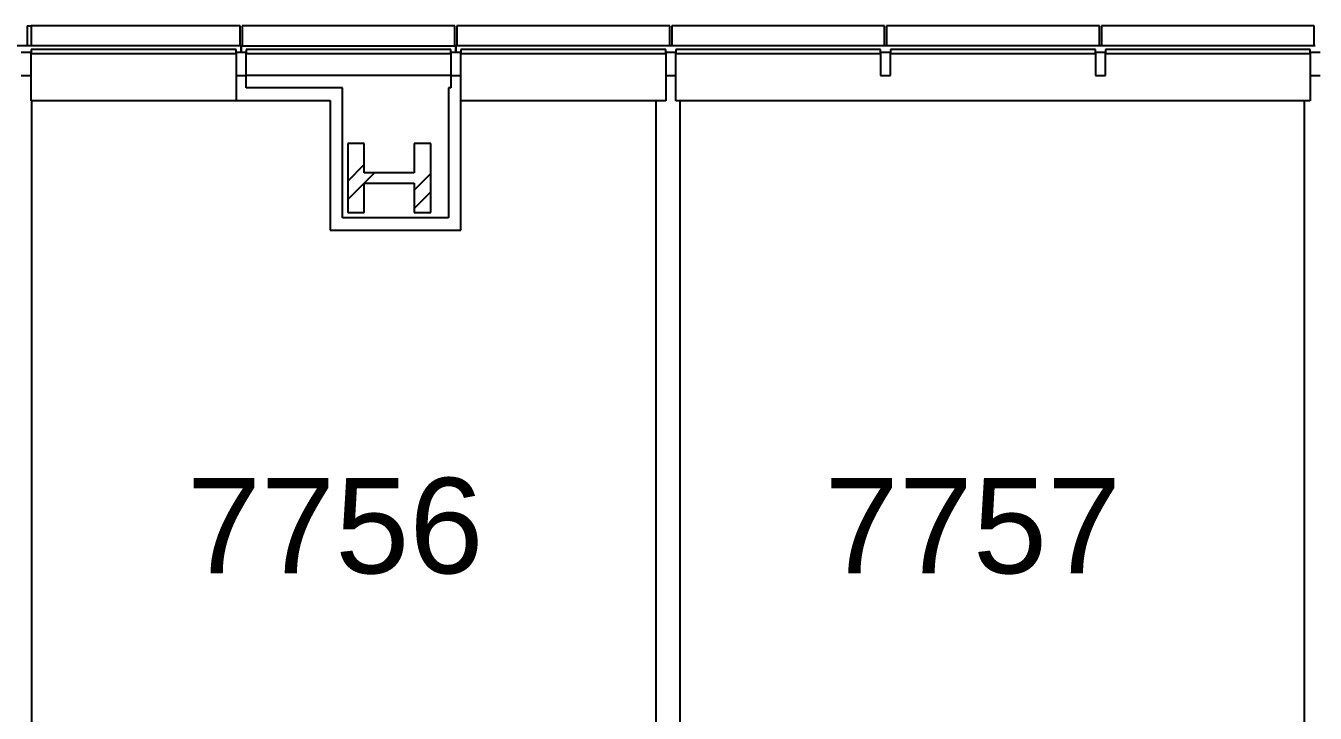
# Model space of a CAD drawing. Header units: inches. Extents: x -59 to 5673, y -29 to 4299.
# Drawn here: x 1039.2 to 1363.3, y 4084.5 to 4257.3 of the extents above; entities that cross this region are included whole.
import ezdxf

# ---------------------------------------------------------------- set-up
doc = ezdxf.new("R2010")
doc.units = ezdxf.units.IN
doc.header["$LTSCALE"] = 96
doc.header["$MEASUREMENT"] = 0
for name, color, linetype in [('A-ANNO-ROOM', 4, 'Continuous'), ('A-COLS', 5, 'Continuous'), ('A-GLAZ', 2, 'Continuous'), ('A-WALL-FULL', 6, 'Continuous')]:
    doc.layers.add(name, color=color, linetype=linetype)
doc.layers.add('AE-108$0$A-WALL-PATT', color=8, linetype='Continuous', lineweight=9)
doc.styles.add('ARIAL', font='arial.ttf')

msp = doc.modelspace()

# ---------------------------------------------------------------- hatches: boundary and pattern name
at = {"layer": 'AE-108$0$A-WALL-PATT', "lineweight": 9}
h = msp.add_hatch(dxfattribs=at)
h.set_pattern_fill('FP_1', color=256, style=0, pattern_type=2)
h.set_pattern_definition([(0, (0, -1.105), (30.72, 7.68), [1.267, -21.773, 1.267, -21.773, -122.88]), (0, (0, -1.105), (30.72, 7.68), [-46.08, 1.267, -44.813, 1.267, -21.773, -53.76]), (0, (0, -1.105), (30.72, 7.68), [-115.2, 1.267, -14.093, 1.267, -37.133]), (120, (11.52, 2.735), (-22.011075, 22.7643), [1.267, -21.773, 1.267, -21.773, -122.88]), (120, (11.52, 2.735), (-22.011075, 22.7643), [-46.08, 1.267, -44.813, 1.267, -21.773, -53.76]), (120, (11.52, 2.735), (-22.011075, 22.7643), [-115.2, 1.267, -14.093, 1.267, -37.133]), (240, (15.36, 18.095), (-8.708925, -30.4443), [1.267, -21.773, 1.267, -21.773, -122.88]), (240, (15.36, 18.095), (-8.708925, -30.4443), [-46.08, 1.267, -44.813, 1.267, -21.773, -53.76]), (240, (15.36, 18.095), (-8.708925, -30.4443), [-115.2, 1.267, -14.093, 1.267, -37.133])])
h.paths.add_polyline_path([(1203.08, 4063.08), (1203.7, 4063.08), (1203.7, 4087.58), (1203.08, 4087.58), (1203.08, 4066.45)], flags=0)
h.paths.add_polyline_path([(1203.08, 4106.95), (1203.7, 4106.95), (1203.7, 4162.7), (1203.08, 4162.7), (1203.08, 4107.81)], flags=0)
h.paths.add_polyline_path([(1203.28, 4182.08), (1203.7, 4182.08), (1203.7, 4238.45), (1203.08, 4238.45), (1203.08, 4182.08)], flags=0)

# ---------------------------------------------------------------- linework, layer by layer
at = {"layer": 'A-COLS'}
for p, q in [((1124.29, 4227.78), (1120.13, 4227.78)), ((1120.13, 4227.78), (1120.13, 4210.38)), ((1124.29, 4220.38), (1124.29, 4227.78)), ((1141.03, 4227.78), (1136.87, 4227.78)), ((1136.87, 4227.78), (1136.87, 4220.38)), ((1141.03, 4210.38), (1141.03, 4227.78)), ((1120.13, 4218.27), (1124.29, 4222.44)), ((1120.13, 4213.67), (1126.84, 4220.38)), ((1136.87, 4220.38), (1124.29, 4220.38)), ((1136.87, 4216.01), (1141.03, 4220.17)), ((1124.29, 4210.38), (1124.29, 4217.78)), ((1124.29, 4217.78), (1136.87, 4217.78)), ((1136.87, 4217.78), (1136.87, 4210.38)), ((1136.87, 4211.4), (1141.03, 4215.56)), ((1120.13, 4210.38), (1124.29, 4210.38)), ((1136.87, 4210.38), (1141.03, 4210.38))]:
    msp.add_line(p, q, dxfattribs=at)
at = {"layer": 'A-GLAZ'}
for p, q in [((1039.58, 4257.33), (1040.58, 4257.33)), ((1039.58, 4257.33), (1039.58, 4252.33)), ((1093.08, 4257.33), (1040.58, 4257.33)), ((1040.58, 4257.33), (1040.58, 4252.33)), ((1093.08, 4252.33), (1093.08, 4257.33)), ((1093.58, 4257.33), (1093.58, 4252.33)), ((1147.08, 4257.33), (1093.58, 4257.33)), ((1147.08, 4252.33), (1147.08, 4257.33)), ((1147.58, 4257.33), (1147.58, 4252.33)), ((1201.08, 4257.33), (1147.58, 4257.33)), ((1201.08, 4252.33), (1201.08, 4257.33)), ((1201.58, 4257.33), (1201.58, 4252.33)), ((1255.08, 4257.33), (1201.58, 4257.33)), ((1255.08, 4252.33), (1255.08, 4257.33)), ((1255.58, 4257.33), (1255.58, 4252.33)), ((1309.08, 4257.33), (1255.58, 4257.33)), ((1309.08, 4252.33), (1309.08, 4257.33)), ((1309.58, 4257.33), (1309.58, 4252.33)), ((1363.08, 4257.33), (1309.58, 4257.33)), ((1363.08, 4252.33), (1363.08, 4257.33)), ((1039.33, 4252.33), (985.33, 4252.33)), ((1093.33, 4252.33), (1039.33, 4252.33)), ((1092.08, 4251.33), (1040.58, 4251.33)), ((1040.58, 4251.33), (1040.58, 4250.33)), ((1040.58, 4250.33), (1092.08, 4250.33)), ((1092.08, 4250.33), (1092.08, 4251.33)), ((1093.33, 4250.58), (1093.33, 4252.33)), ((1093.33, 4252.33), (1147.33, 4252.33)), ((1093.33, 4252.33), (1093.33, 4250.58)), ((1146.08, 4251.33), (1094.58, 4251.33)), ((1094.58, 4251.33), (1094.58, 4250.33)), ((1094.58, 4250.33), (1146.08, 4250.33)), ((1146.08, 4250.33), (1146.08, 4251.33)), ((1147.33, 4250.58), (1147.33, 4252.33)), ((1201.33, 4252.33), (1147.33, 4252.33)), ((1147.33, 4252.33), (1147.33, 4250.58)), ((1200.08, 4251.33), (1148.58, 4251.33)), ((1148.58, 4251.33), (1148.58, 4250.33)), ((1148.58, 4250.33), (1200.08, 4250.33)), ((1200.08, 4250.33), (1200.08, 4251.33)), ((1255.33, 4252.33), (1201.33, 4252.33)), ((1254.08, 4251.33), (1202.58, 4251.33)), ((1202.58, 4251.33), (1202.58, 4250.33)), ((1202.58, 4250.33), (1254.08, 4250.33)), ((1254.08, 4250.33), (1254.08, 4251.33)), ((1309.33, 4252.33), (1255.33, 4252.33)), ((1308.08, 4251.33), (1256.58, 4251.33)), ((1256.58, 4251.33), (1256.58, 4250.33)), ((1256.58, 4250.33), (1308.08, 4250.33)), ((1308.08, 4250.33), (1308.08, 4251.33)), ((1363.33, 4252.33), (1309.33, 4252.33)), ((1362.08, 4251.33), (1310.58, 4251.33)), ((1310.58, 4251.33), (1310.58, 4250.33)), ((1310.58, 4250.33), (1362.08, 4250.33)), ((1362.08, 4250.33), (1362.08, 4251.33)), ((1146.08, 4244.83), (1094.58, 4244.83)), ((1146.08, 4244.83), (1094.58, 4244.83)), ((1093.33, 4238.45), (1040.74, 4238.45)), ((1093.33, 4238.45), (1040.74, 4238.45)), ((1093.33, 4238.58), (1093.33, 4238.45)), ((1093.33, 4238.58), (1093.33, 4238.45)), ((1197.58, 4238.45), (1148.58, 4238.45)), ((1197.58, 4238.45), (1148.58, 4238.45)), ((1203.75, 4238.45), (1203.7, 4238.45)), ((1255.33, 4238.45), (1203.7, 4238.45)), ((1255.33, 4238.45), (1203.77, 4238.45)), ((1309.33, 4238.45), (1255.33, 4238.45)), ((1360.51, 4238.45), (1309.33, 4238.45))]:
    msp.add_line(p, q, dxfattribs=at)
at = {"layer": 'A-GLAZ', "extrusion": (0, 0, -1)}
for p, q in [((1040.58, 4250.58), (1038.08, 4250.58)), ((1040.58, 4244.83), (1040.58, 4250.58)), ((1094.58, 4250.58), (1092.08, 4250.58)), ((1092.08, 4250.58), (1092.08, 4244.83)), ((1094.58, 4244.83), (1094.58, 4250.58)), ((1148.58, 4250.58), (1146.08, 4250.58)), ((1146.08, 4250.58), (1146.08, 4244.83)), ((1148.58, 4244.83), (1148.58, 4250.58)), ((1202.58, 4250.58), (1200.08, 4250.58)), ((1200.08, 4250.58), (1200.08, 4244.83)), ((1202.58, 4244.83), (1202.58, 4250.58)), ((1256.58, 4250.58), (1254.08, 4250.58)), ((1254.08, 4250.58), (1254.08, 4244.83)), ((1256.58, 4244.83), (1256.58, 4250.58)), ((1310.58, 4250.58), (1308.08, 4250.58)), ((1308.08, 4250.58), (1308.08, 4244.83)), ((1310.58, 4244.83), (1310.58, 4250.58)), ((1364.58, 4250.58), (1362.08, 4250.58)), ((1362.08, 4250.58), (1362.08, 4244.83)), ((1038.08, 4244.83), (1040.58, 4244.83)), ((1092.08, 4244.83), (1094.58, 4244.83)), ((1146.08, 4244.83), (1148.58, 4244.83)), ((1200.08, 4244.83), (1202.58, 4244.83)), ((1254.08, 4244.83), (1256.58, 4244.83)), ((1308.08, 4244.83), (1310.58, 4244.83)), ((1362.08, 4244.83), (1364.58, 4244.83))]:
    msp.add_line(p, q, dxfattribs=at)
at = {"layer": 'A-WALL-FULL'}
for p, q in [((1040.58, 4238.45), (1040.58, 4244.83)), ((1092.08, 4244.83), (1092.08, 4238.58)), ((1094.58, 4241.7), (1094.58, 4244.83)), ((1146.08, 4244.83), (1146.08, 4241.7)), ((1148.58, 4241.7), (1148.58, 4244.83)), ((1200.08, 4244.83), (1200.08, 4238.45)), ((1202.58, 4238.45), (1202.58, 4244.83)), ((1362.08, 4244.83), (1362.08, 4238.45)), ((1115.7, 4241.7), (1094.58, 4241.7)), ((1116.33, 4241.7), (1115.7, 4241.7)), ((1118.83, 4241.7), (1116.33, 4241.7)), ((1118.83, 4209.08), (1118.83, 4241.7)), ((1145.45, 4241.7), (1145.45, 4209.08)), ((1146.08, 4241.7), (1145.45, 4241.7)), ((1148.58, 4205.95), (1148.58, 4241.7)), ((1148.58, 4238.58), (1148.58, 4241.7)), ((1040.58, 4238.45), (1040.7, 4238.45)), ((1040.7, 3972.33), (1040.7, 4238.45)), ((1092.08, 4238.58), (1092.7, 4238.58)), ((1092.7, 4238.58), (1115.7, 4238.58)), ((1115.7, 4238.58), (1115.7, 4205.95)), ((1200.08, 4238.45), (1197.58, 4238.45)), ((1197.58, 4238.45), (1197.58, 4067.33)), ((1203.7, 4238.45), (1202.58, 4238.45)), ((1203.7, 4067.33), (1203.7, 4238.45)), ((1362.08, 4238.45), (1360.58, 4238.45)), ((1360.58, 4238.45), (1360.58, 3972.58)), ((1145.45, 4209.08), (1118.83, 4209.08)), ((1115.74, 4205.95), (1116.33, 4205.95)), ((1116.33, 4205.95), (1118.83, 4205.95)), ((1118.83, 4205.95), (1145.45, 4205.95)), ((1145.45, 4205.95), (1147.95, 4205.95)), ((1147.95, 4205.95), (1148.56, 4205.95))]:
    msp.add_line(p, q, dxfattribs=at)

# ---------------------------------------------------------------- texts
at = {"layer": 'A-ANNO-ROOM', "style": 'ARIAL'}
for s, p in [('7756', (1079.68, 4119.7)), ('7757', (1239.98, 4119.7))]:
    msp.add_text(s, height=24, dxfattribs=at).set_placement(p)

doc.saveas('drawing.dxf')
